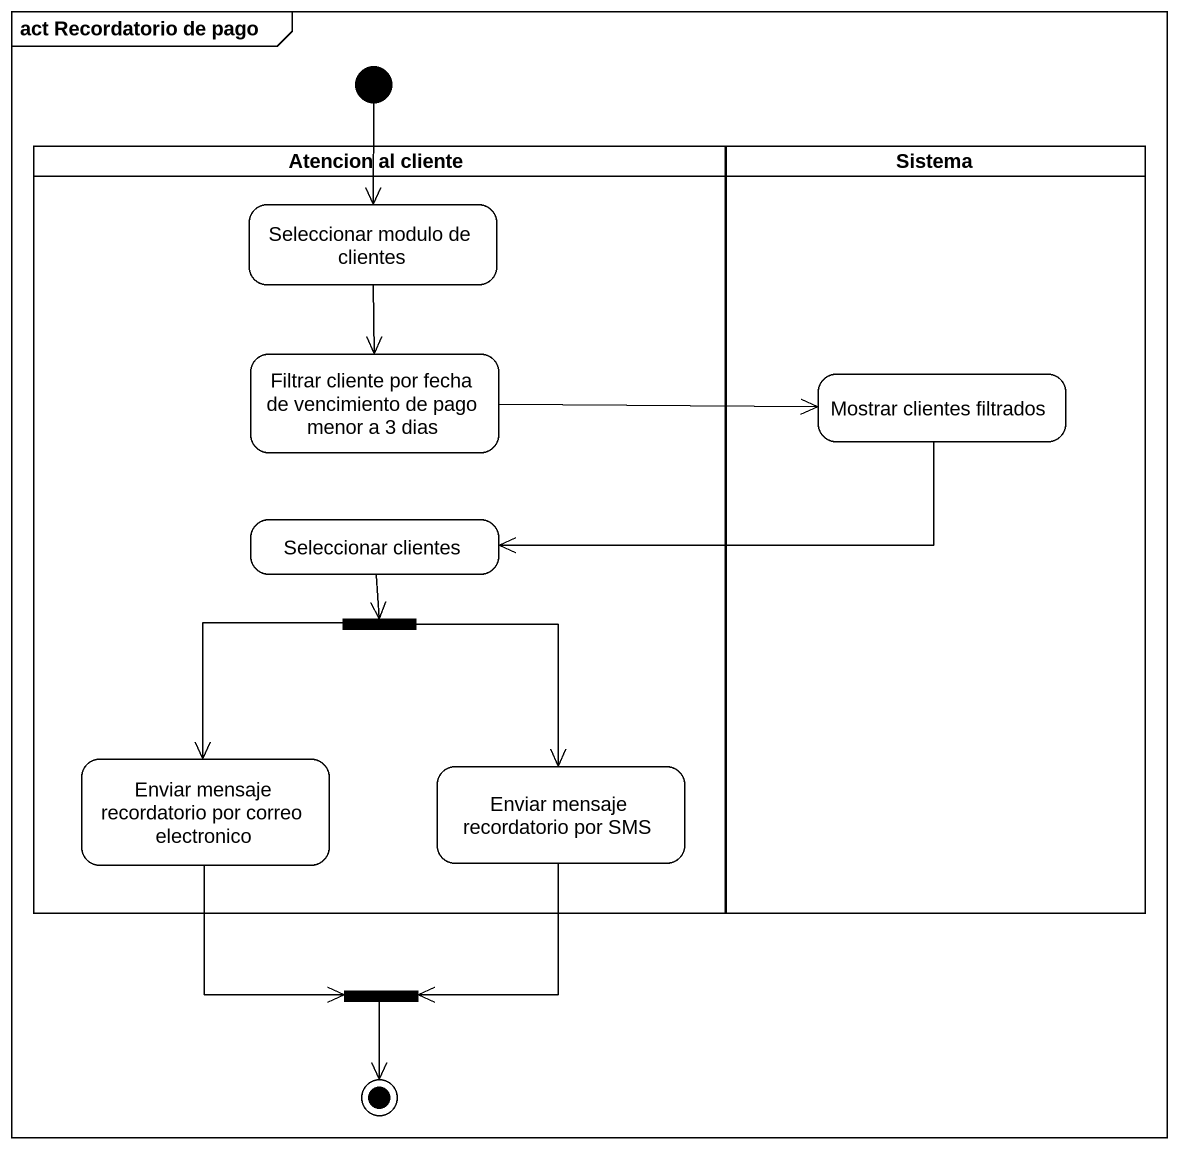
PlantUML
@startuml
mainframe act Recordatorio de pago
hide empty description
state initial1 <<start>>
state "Atencion al cliente" as Atencion_al_cliente <<partition>> {
  state "Seleccionar modulo de clientes" as Seleccionar_modulo_de
  state "Filtrar cliente por fecha de vencimiento de pago menor a 3 dias" as Filtrar_cliente_por_fecha
  state "Seleccionar clientes" as Seleccionar_clientes
  state fork1 <<fork>>
  state "Enviar mensaje recordatorio por correo electronico" as Enviar_mensaje_recordatorio
  state "Enviar mensaje recordatorio por SMS" as Enviar_mensaje_recordatorio_2
}
state Sistema <<partition>> {
  state "Mostrar clientes filtrados" as Mostrar_clientes_filtrados
}
state fork2 <<join>>
initial1 --> Seleccionar_modulo_de
Seleccionar_modulo_de --> Filtrar_cliente_por_fecha
Filtrar_cliente_por_fecha -right-> Mostrar_clientes_filtrados
Mostrar_clientes_filtrados -left-> Seleccionar_clientes
Seleccionar_clientes --> fork1
fork1 --> Enviar_mensaje_recordatorio
fork1 --> Enviar_mensaje_recordatorio_2
Enviar_mensaje_recordatorio --> fork2
Enviar_mensaje_recordatorio_2 --> fork2
fork2 --> [*]
@enduml
